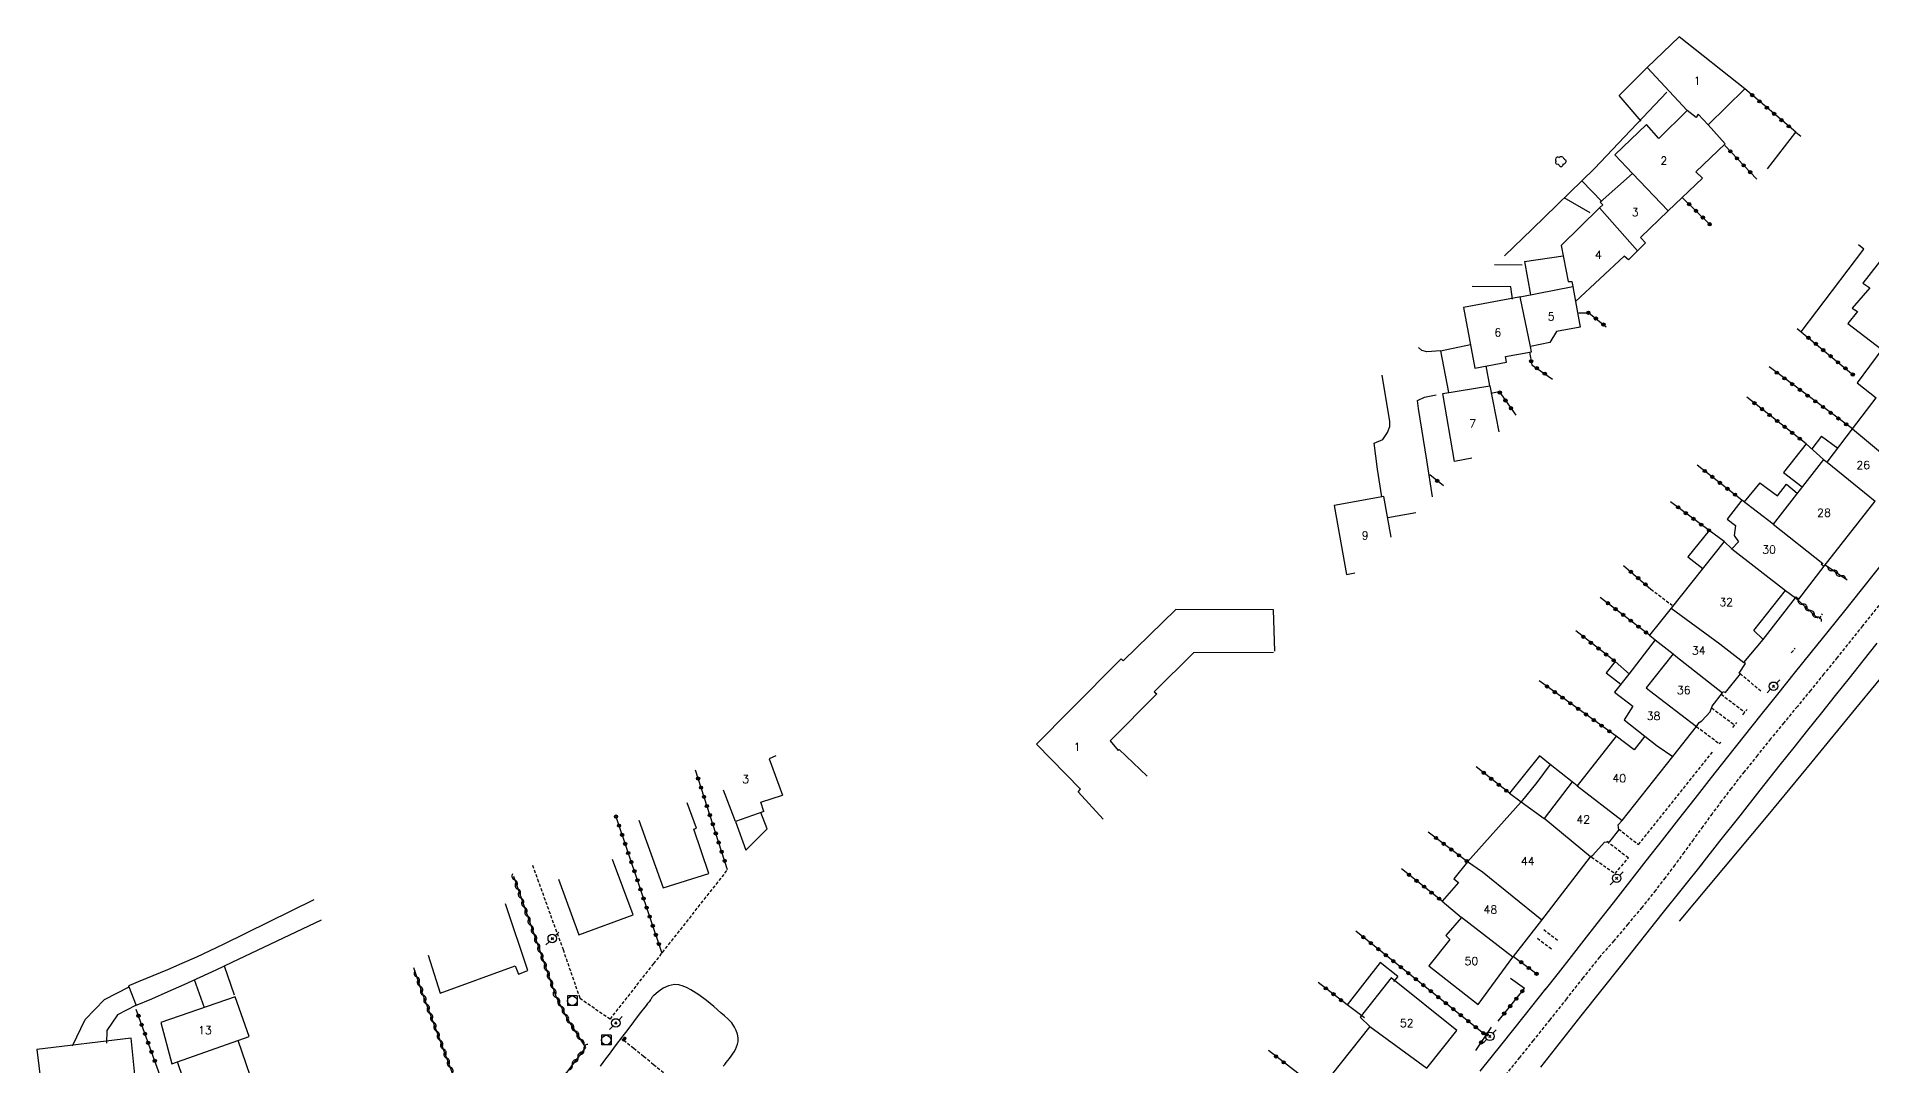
# Model space of a CAD drawing. Header units: millimetres. Extents: x 146000 to 147001, y 141999 to 143000.
# Drawn here: x 146350.2 to 146636.8, y 142311.8 to 142472.5 of the extents above; entities that cross this region are included whole.
import ezdxf
from ezdxf.enums import TextEntityAlignment as Align

# ---------------------------------------------------------------- set-up
doc = ezdxf.new("R2010")
doc.units = ezdxf.units.MM
doc.linetypes.add('DASHED', pattern=[0.75, 0.5, -0.25])
doc.layers.get('0').update_dxf_attribs({"linetype": 'CONTINUOUS'})
for name, color, linetype in [('W0001', 6, 'DASHED'), ('W0008', 7, 'CONTINUOUS'), ('W0014', 7, 'CONTINUOUS'), ('W0017', 7, 'CONTINUOUS'), ('W0101', 7, 'CONTINUOUS'), ('W0104', 1, 'CONTINUOUS'), ('W0112', 1, 'DASHED'), ('W0300', 7, 'CONTINUOUS'), ('W0310', 3, 'CONTINUOUS'), ('W0323', 7, 'CONTINUOUS'), ('W0401', 7, 'CONTINUOUS'), ('W0420', 7, 'CONTINUOUS'), ('W0473', 7, 'CONTINUOUS'), ('W0991', 7, 'CONTINUOUS'), ('W1102', 7, 'CONTINUOUS')]:
    doc.layers.add(name, color=color, linetype=linetype)
doc.styles.get("Standard").update_dxf_attribs({"font": 'romans.shx', "width": 0.85})

# ---------------------------------------------------------------- blocks, each defined once
blk = doc.blocks.new('T473')
for p, q in [((-0.166667, 0.166667), (0.166667, -0.166667)), ((-0.166667, -0.166667), (0.166667, 0.166667)), ((0.500001, 0.500001), (1.000002, 1.000002)), ((-1.000002, -1.000002), (-0.500001, -0.500001))]:
    blk.add_line(p, q)
blk.add_ellipse((0, 0), major_axis=(0.471405, 0.471405), ratio=1, start_param=5.4977871438, end_param=11.780972451)
blk = doc.blocks.new('T420')
for p, q in [((0.75, 0.75), (-0.75, 0.75)), ((-0.75, 0.75), (-0.75, -0.75)), ((0.75, 0.75), (0.75, -0.75)), ((0.75, -0.75), (-0.75, -0.75))]:
    blk.add_line(p, q)
blk.add_ellipse((0, 0), major_axis=(-0.53, 0.53), ratio=1, start_param=3.926991, end_param=10.210176)
blk = doc.blocks.new('T300')
for p, q in [((-0.8, 0.51), (-0.86, 0.34)), ((-0.86, 0.34), (-0.86, 0.17)), ((-0.86, 0.17), (-0.74, 0.06)), ((-0.69, 0.63), (-0.8, 0.51)), ((-0.8, -0.06), (-0.74, 0.06)), ((-0.74, 0.06), (-0.69, 0.11)), ((-0.57, 0.69), (-0.69, 0.63)), ((-0.46, 0.69), (-0.57, 0.69)), ((-0.29, 0.63), (-0.46, 0.69)), ((-0.29, 0.63), (-0.17, 0.74)), ((-0.23, 0.57), (-0.29, 0.63)), ((-0.17, 0.74), (-0.06, 0.8)), ((-0.06, 0.8), (0.06, 0.8)), ((0.06, 0.8), (0.23, 0.74)), ((0.23, 0.74), (0.34, 0.63)), ((0.34, 0.63), (0.4, 0.51)), ((0.46, 0.46), (0.34, 0.46)), ((0.4, 0.51), (0.4, 0.46)), ((0.57, 0.4), (0.46, 0.46)), ((0.57, 0.4), (0.69, 0.29)), ((0.69, 0.29), (0.74, 0.17)), ((0.74, 0.06), (0.69, -0.17)), ((0.74, 0.17), (0.74, 0.06)), ((-0.8, -0.17), (-0.8, -0.06)), ((-0.8, -0.23), (-0.8, -0.17)), ((-0.74, -0.34), (-0.8, -0.23)), ((-0.69, -0.4), (-0.74, -0.34)), ((-0.51, -0.46), (-0.69, -0.4)), ((-0.4, -0.46), (-0.51, -0.46)), ((-0.4, -0.46), (-0.34, -0.46)), ((-0.34, -0.46), (-0.34, -0.4)), ((-0.34, -0.51), (-0.34, -0.46)), ((-0.29, -0.63), (-0.34, -0.51)), ((-0.17, -0.74), (-0.29, -0.63)), ((-0.06, -0.8), (-0.17, -0.74)), ((0.06, -0.8), (-0.06, -0.8)), ((0.17, -0.74), (0.06, -0.8)), ((0.23, -0.69), (0.17, -0.74)), ((0.29, -0.46), (0.23, -0.46)), ((0.29, -0.63), (0.23, -0.69)), ((0.46, -0.4), (0.29, -0.46)), ((0.34, -0.51), (0.29, -0.63)), ((0.34, -0.51), (0.34, -0.46)), ((0.57, -0.34), (0.46, -0.4)), ((0.63, -0.29), (0.57, -0.34)), ((0.69, -0.17), (0.63, -0.29))]:
    blk.add_line(p, q)
blk = doc.blocks.new('T401')
for p, q in [((-0.3, 0.3), (0, 0.3)), ((-0.3, -0.25), (-0.3, 0.3)), ((-0.3, 0.15), (0, 0.15)), ((-0.3, 0), (0, 0)), ((0, 0.3), (0, -0.25)), ((-0.3, -0.15), (0, -0.15)), ((-0.3, -0.25), (-0.3, -0.3)), ((-0.3, -0.3), (0, -0.3)), ((0, -0.3), (0, -0.25))]:
    blk.add_line(p, q)
blk = doc.blocks.new('t323o')
at = {"color": 0, "linetype": 'Continuous'}
for radius in [0.25, 0.15]:
    blk.add_circle((0, 0), radius, dxfattribs=at)
blk = doc.blocks.new('t310o')
at = {"color": 0, "linetype": 'Continuous'}
for centre, start, end in [((-0.5, 0.38), 216.8699, 323.1304), ((0.5, -0.37), 36.8699, 143.1303)]:
    blk.add_arc(centre, 0.625, start, end, dxfattribs=at)

msp = doc.modelspace()

# ---------------------------------------------------------------- linework, layer by layer
at = {"layer": 'W0001'}
for points in [[(146639.37, 142385.42), (146635.43, 142380.46), (146631.47, 142375.52), (146629.4, 142372.96), (146627.32, 142370.42), (146625.24, 142367.88), (146623.15, 142365.34), (146621.06, 142362.8), (146618.99, 142360.25), (146616.94, 142357.68), (146614.91, 142355.09), (146613.4, 142353.12), (146611.92, 142351.13), (146610.46, 142349.13), (146609, 142347.11), (146607.55, 142345.11), (146606.08, 142343.11), (146604.59, 142341.12), (146603.07, 142339.16), (146600.94, 142336.5), (146598.78, 142333.88), (146596.57, 142331.29), (146594.33, 142328.73), (146591.74, 142325.47), (146589.15, 142322.21), (146586.55, 142318.96), (146583.95, 142315.71), (146581.84, 142313.06), (146579.71, 142310.43)], [(146448.11, 142310.68), (146446.55, 142311.93), (146445, 142313.19), (146443.45, 142314.44), (146441.9, 142315.71)]]:
    msp.add_lwpolyline(points, dxfattribs=at)
at = {"layer": 'W0008'}
for points in [[(146393.47, 142337.67), (146379.29, 142330.69), (146375.13, 142328.74), (146372.88, 142327.73), (146370.62, 142326.75), (146368.34, 142325.79), (146366.06, 142324.85), (146365.69, 142324.7), (146365.31, 142324.56), (146364.93, 142324.41), (146364.55, 142324.27)], [(146365.63, 142321.15), (146368.17, 142322.24), (146370.7, 142323.35), (146373.22, 142324.47), (146375.73, 142325.61), (146378.23, 142326.76), (146380.72, 142327.93), (146394.66, 142334.58)], [(146364.55, 142324.27), (146365.73, 142321.2)]]:
    msp.add_lwpolyline(points, dxfattribs=at)
at = {"layer": 'W0014'}
for points in [[(146639.69, 142391.73), (146635.2, 142386.1), (146632.59, 142382.84), (146629.99, 142379.57), (146627.37, 142376.32), (146624.75, 142373.06), (146622.14, 142369.81), (146619.52, 142366.55), (146616.92, 142363.28), (146614.32, 142360.01), (146611.76, 142356.77), (146609.2, 142353.52), (146606.65, 142350.26), (146604.11, 142347.01), (146601.56, 142343.75), (146599.02, 142340.49), (146596.47, 142337.23), (146593.92, 142333.97), (146591.9, 142331.4), (146589.88, 142328.82), (146587.86, 142326.25), (146585.84, 142323.68)], [(146610.02, 142342.83), (146613.15, 142346.83), (146616.29, 142350.81), (146619.43, 142354.79), (146622.57, 142358.77), (146624.73, 142361.49), (146626.88, 142364.2), (146629.05, 142366.91), (146631.21, 142369.61), (146633.37, 142372.32), (146635.53, 142375.03), (146637.69, 142377.74)], [(146585.18, 142311.55), (146591.49, 142319.54), (146597.8, 142327.51), (146604.14, 142335.47), (146610.48, 142343.42)], [(146457.41, 142311.7), (146457.67, 142311.98), (146457.92, 142312.26), (146458.15, 142312.57), (146458.4, 142312.91), (146458.65, 142313.25), (146458.89, 142313.59), (146459.13, 142313.93), (146459.35, 142314.31), (146459.53, 142314.7), (146459.68, 142315.11), (146459.76, 142315.54), (146459.77, 142316.14), (146459.66, 142316.72), (146459.46, 142317.27), (146459.2, 142317.79), (146458.76, 142318.45), (146458.21, 142319.02), (146457.63, 142319.55), (146457.05, 142320.05), (146455.95, 142321.02), (146454.83, 142321.96), (146453.64, 142322.84), (146452.38, 142323.6), (146451.8, 142323.91), (146451.18, 142324.21), (146450.51, 142324.42), (146449.81, 142324.47), (146448.88, 142324.27), (146448.03, 142323.86), (146447.27, 142323.33), (146446.57, 142322.75), (146446.49, 142322.67), (146446.42, 142322.59), (146446.36, 142322.5), (146446.3, 142322.41), (146446.24, 142322.32), (146446.19, 142322.22), (146446.13, 142322.13), (146446.07, 142322.05), (146445.85, 142321.76), (146445.63, 142321.48), (146445.41, 142321.2), (146445.19, 142320.92), (146444.97, 142320.64), (146444.74, 142320.36), (146444.52, 142320.08), (146444.3, 142319.8), (146443.4, 142318.62), (146442.51, 142317.44), (146441.62, 142316.25), (146440.73, 142315.07), (146440.31, 142314.51), (146439.89, 142313.95), (146439.47, 142313.39), (146439.05, 142312.83), (146438.63, 142312.27), (146438.21, 142311.71)], [(146585.91, 142323.76), (146582.49, 142319.49), (146579.07, 142315.21), (146575.66, 142310.93)]]:
    msp.add_lwpolyline(points, dxfattribs=at)
at = {"layer": 'W0017'}
for points in [[(146600.83, 142459.27), (146597.41, 142463.29), (146601.78, 142467.66)], [(146579.49, 142438.26), (146579.49, 142438.26), (146583.8, 142442.45), (146593.56, 142451.91), (146604.85, 142463.81)], [(146594.7, 142446.74), (146591.58, 142449.99)], [(146592.89, 142444.98), (146588.82, 142447.31)], [(146582.23, 142436.8), (146577.94, 142436.83)], [(146580.76, 142431.48), (146580.48, 142433.42), (146574.43, 142433.46)], [(146569.5, 142423.44), (146567.38, 142423.25), (146566.56, 142423.47), (146566.07, 142423.93)], [(146561.56, 142412.36), (146560.37, 142419.6), (146560.37, 142419.6), (146560.37, 142419.6)], [(146568.22, 142400.61), (146567.33, 142406.33), (146566.04, 142414.43), (146565.89, 142415.68), (146567, 142416.19), (146568.79, 142416.53)], [(146559.13, 142408.98), (146560.49, 142409.58), (146561.2, 142410.69), (146561.58, 142411.62), (146561.56, 142412.36)], [(146560.34, 142400.6), (146559.66, 142404.95), (146559.13, 142408.98)], [(146381.1, 142322.77), (146379.53, 142327.34)], [(146355.8, 142314.9), (146357.73, 142319.01), (146360.79, 142322.09), (146364.62, 142324.09)], [(146376.4, 142320.82), (146374.82, 142325.2)], [(146582.62, 142323.83), (146580.42, 142325.41)], [(146365.63, 142321.15), (146362.81, 142319.74), (146361.15, 142317.27), (146361.08, 142315.3)]]:
    msp.add_lwpolyline(points, dxfattribs=at)
at = {"layer": 'W0101'}
for points in [[(146617.05, 142464.32), (146606.8, 142472.48), (146601.78, 142467.66), (146608.04, 142460.95)], [(146611.33, 142458.72), (146617.05, 142464.32)], [(146608.04, 142460.95), (146603.62, 142456.58), (146601.65, 142458.77), (146596.72, 142454.03), (146599.49, 142451.12)], [(146605.08, 142445.3), (146610.43, 142450.41), (146609.37, 142451.39), (146613.94, 142455.76), (146611.33, 142458.72)], [(146599.49, 142451.12), (146594.42, 142446.62), (146594.84, 142446.23), (146594.34, 142445.75)], [(146594.34, 142445.75), (146588.33, 142439.88), (146589.44, 142434.25), (146590, 142434.23), (146590.14, 142433.47)], [(146600.27, 142439.02), (146601.51, 142440.28), (146600.73, 142441.13), (146605.08, 142445.3)], [(146647.24, 142418.77), (146654.98, 142428.46), (146654.54, 142428.87), (146655.64, 142430.44), (146641.25, 142441.4), (146635.45, 142434.01), (146636.57, 142433.24), (146633.79, 142430.08), (146634.65, 142429.57), (146633.12, 142427.68), (146638.44, 142423.61), (146634.56, 142418.45), (146637.57, 142416.09)], [(146600.27, 142439.02), (146598.87, 142437.62), (146598.19, 142438.21), (146590.57, 142431.12)], [(146581.93, 142431.86), (146581.72, 142431.82), (146573.1, 142430.2), (146574.88, 142420.74), (146579.82, 142421.67), (146579.62, 142422.55), (146583.73, 142423.27), (146583.55, 142424.11)], [(146581.93, 142431.86), (146590.14, 142433.47)], [(146590.57, 142431.12), (146591.32, 142427.1), (146587.61, 142426.46), (146586.56, 142424.74), (146583.55, 142424.11)], [(146574.39, 142406.65), (146571.69, 142406.15), (146569.87, 142416.74), (146577.22, 142417.97)], [(146577.22, 142417.97), (146578.6, 142410.76)], [(146633.83, 142411.23), (146637.57, 142416.09)], [(146629.89, 142406.01), (146633.83, 142411.23)], [(146629.34, 142406.47), (146621.44, 142396.37)], [(146629.34, 142406.47), (146629.89, 142406.01)], [(146560.64, 142400.66), (146552.88, 142399.26), (146554.83, 142388.51), (146556.1, 142388.75)], [(146561.79, 142394.31), (146560.64, 142400.66)], [(146621.44, 142396.37), (146616.56, 142400.12), (146614.27, 142397.13), (146615.57, 142396.12), (146615.39, 142394.59), (146616.07, 142393.58), (146615.02, 142392.5)], [(146629.43, 142389.79), (146637.39, 142399.96)], [(146615.02, 142392.5), (146613.8, 142393.62), (146605.53, 142383.25)], [(146623.4, 142386.01), (146624.95, 142384.86), (146625.06, 142384.99), (146625.48, 142384.65), (146629.43, 142389.79)], [(146616.88, 142374.75), (146619.88, 142378.32), (146618.45, 142379.74), (146623.4, 142386.01)], [(146543.61, 142376.51), (146543.42, 142382.96), (146528.15, 142383.04), (146519.94, 142374.98)], [(146605.53, 142383.25), (146603.67, 142380.89), (146602.13, 142379.04), (146603.05, 142378.3)], [(146603.05, 142378.3), (146598.92, 142372.91), (146596.66, 142370.12), (146599.53, 142367.92), (146598.2, 142365.81), (146601.43, 142363.25)], [(146516.81, 142350.28), (146512.87, 142354.53), (146513.25, 142354.94), (146506.36, 142361.97), (146511.68, 142367.35), (146519.6, 142375.31), (146519.94, 142374.98)], [(146543.39, 142376.3), (146530.92, 142376.24), (146524.78, 142370.14), (146525.2, 142369.85), (146517.86, 142362.5), (146519.14, 142361.01), (146519.3, 142361.18), (146523.66, 142356.98)], [(146613.53, 142369.99), (146613.63, 142370.21), (146614, 142370.08), (146616.35, 142372.98), (146616.17, 142373.1), (146617.16, 142374.61), (146616.88, 142374.75)], [(146609.47, 142364.76), (146609.88, 142365.38), (146610.34, 142365.61), (146611.62, 142367.04), (146611.95, 142367.9), (146613.53, 142369.99)], [(146601.43, 142363.25), (146599.73, 142361.08), (146596.93, 142363.24), (146590.86, 142355.5)], [(146605.77, 142360.07), (146609.47, 142364.76)], [(146465.66, 142360.16), (146465.66, 142360.16), (146465.66, 142360.16), (146464.61, 142359.68), (146466.67, 142354.04)], [(146597.89, 142350.08), (146605.77, 142360.07)], [(146463.8, 142351.47), (146459.35, 142349.89), (146457.48, 142354.81)], [(146590.86, 142355.5), (146590.08, 142356.09), (146585.71, 142350.36)], [(146444.26, 142350.1), (146448.07, 142339.53), (146455.2, 142341.81), (146452.85, 142348.74), (146453.25, 142348.85), (146451.81, 142352.83)], [(146463.31, 142352.91), (146466.67, 142354.04)], [(146463.8, 142351.47), (146463.31, 142352.91)], [(146582.11, 142352.97), (146573.73, 142343.62)], [(146582.11, 142352.97), (146585.71, 142350.36)], [(146592.92, 142344.39), (146593.27, 142344.67), (146595.09, 142346.66), (146595.94, 142346.81), (146597.33, 142348.54), (146597.25, 142349.38), (146597.89, 142350.08)], [(146431.72, 142340.91), (146434.88, 142332.22), (146443.37, 142335.32), (146440.16, 142343.98), (146440.16, 142343.98)], [(146573.73, 142343.62), (146571.58, 142340.98), (146572.29, 142340.37), (146569.74, 142337.48), (146572.76, 142334.91)], [(146585.31, 142334.51), (146592.92, 142344.39)], [(146411.32, 142329.05), (146413.2, 142323.11), (146424.93, 142327.37), (146425.43, 142326.09), (146426.92, 142326.64), (146423.43, 142337.03)], [(146572.76, 142334.91), (146570.31, 142332.11), (146570.96, 142331.49), (146567.65, 142327.38)], [(146580.81, 142328.7), (146580.91, 142328.84), (146585.31, 142334.51)], [(146567.65, 142327.38), (146575.39, 142321.33), (146580.81, 142328.7)], [(146567.36, 142311.41), (146572.05, 142317.25), (146561.77, 142325.47), (146556.92, 142319.35), (146558.47, 142317.89)], [(146558.47, 142317.89), (146552.42, 142310.27), (146561.06, 142303.57)]]:
    msp.add_lwpolyline(points, dxfattribs=at)
for points in [[(146381.19, 142322.54), (146369.59, 142318.51), (146371.28, 142312.07), (146383.36, 142316.33)], [(146364.92, 142316.09), (146350.18, 142314.31), (146351.35, 142304.98), (146365.88, 142306.71)]]:
    msp.add_lwpolyline(points, close=True, dxfattribs=at)
at = {"layer": 'W0104'}
for points in [[(146620.57, 142451.85), (146624.98, 142457.57)], [(146624.98, 142457.57), (146625.76, 142456.93)], [(146582.61, 142437.4), (146588.64, 142438.28)], [(146582.61, 142437.4), (146583.57, 142432.18)], [(146625.21, 142426.89), (146625.82, 142426.41), (146635.62, 142439.3)], [(146635.62, 142439.3), (146634.8, 142439.99)], [(146569.5, 142423.44), (146574.19, 142424.39)], [(146569.5, 142423.44), (146570.73, 142416.89)], [(146577.22, 142417.97), (146576.63, 142421.07)], [(146629.34, 142406.47), (146626.64, 142408.9), (146623.05, 142404.41), (146625.98, 142402.17)], [(146629, 142410.08), (146627.48, 142408.14)], [(146629, 142410.08), (146631.58, 142408.23)], [(146619.37, 142402.81), (146616.93, 142399.84)], [(146619.37, 142402.81), (146622.15, 142400.8), (146623.52, 142402.62), (146625.23, 142401.21)], [(146565.66, 142398.1), (146561.24, 142397.33)], [(146613.8, 142393.62), (146611.45, 142395.37), (146608.14, 142391.23), (146610.46, 142389.43)], [(146619.88, 142378.32), (146624.95, 142384.86)], [(146599.03, 142372.91), (146596.79, 142374.89), (146595.37, 142373.14), (146597.68, 142371.38)], [(146586.64, 142358.81), (146584.94, 142360.15), (146580.28, 142354.32), (146582.11, 142352.97)], [(146590.08, 142356.09), (146586.64, 142358.81), (146584.54, 142356.01), (146582.11, 142352.97)], [(146459.35, 142349.89), (146460.95, 142345.41), (146464.29, 142348.77), (146463.32, 142351.3)], [(146572.76, 142334.91), (146570.31, 142332.11)], [(146562.82, 142325.68), (146560.05, 142327.87), (146554.9, 142321.27)], [(146562.82, 142325.68), (146562.15, 142324.92)], [(146557.6, 142319.23), (146554.9, 142321.27)], [(146384.81, 142306.43), (146381.64, 142315.72)], [(146384.06, 142305.16), (146375.61, 142302.26), (146372.2, 142312.39)]]:
    msp.add_lwpolyline(points, dxfattribs=at)
at = {"layer": 'W0112'}
for points in [[(146602.37, 142386.21), (146605.68, 142383.69)], [(146628.68, 142381.58), (146629.15, 142382.33)], [(146624.29, 142376.25), (146624.92, 142376.98)], [(146619.53, 142370.26), (146616.17, 142373.1)], [(146613.33, 142369.78), (146617.04, 142366.99)], [(146611.86, 142367.65), (146615.49, 142364.95)], [(146616.74, 142366.58), (146617.39, 142367.43)], [(146609.47, 142364.76), (146613.03, 142362.11)], [(146615.16, 142364.6), (146615.77, 142365.37)], [(146597.3, 142348.78), (146600.43, 142346.3), (146611.96, 142360.74)], [(146613.03, 142362.11), (146613.26, 142362.28)], [(146593.08, 142344.34), (146596.77, 142341.79), (146598.84, 142344.22), (146595.49, 142346.77)], [(146427.63, 142343.09), (146428.41, 142340.92), (146432.41, 142329.91), (146435.03, 142322.32), (146439.8, 142319.06), (146446.58, 142327.71), (146458.11, 142342.36)], [(146586.82, 142329.97), (146584.48, 142331.75)], [(146585.61, 142333.04), (146587.89, 142331.29)]]:
    msp.add_lwpolyline(points, dxfattribs=at)
at = {"layer": 'W0300'}
msp.add_lwpolyline([(146606.83, 142334.35), (146613.76, 142342.62), (146620.66, 142350.9), (146627.53, 142359.21), (146634.38, 142367.54), (146640.74, 142375.26)], dxfattribs=at)
at = {"layer": 'W0310'}
for points in [[(146633.04, 142387.58), (146629.56, 142389.97)], [(146628.45, 142381.69), (146624.95, 142384.86)], [(146424.65, 142341.35), (146431.35, 142322.49), (146433.18, 142318.96), (146435.92, 142314.64)], [(146435.92, 142314.64), (146429.14, 142305.7), (146417.38, 142304.62), (146410.4, 142323.23), (146409.08, 142327.04)]]:
    msp.add_lwpolyline(points, dxfattribs=at)
at = {"layer": 'W0323'}
for points in [[(146624.98, 142457.57), (146617.05, 142464.32)], [(146613.91, 142455.49), (146618.91, 142450.23)], [(146607.26, 142447.39), (146611.63, 142443.11)], [(146591.09, 142429.37), (146592.64, 142429.37), (146595.37, 142427.18)], [(146625.82, 142426.41), (146634.03, 142419.61)], [(146583.38, 142423.23), (146583.77, 142421.23), (146587.01, 142419)], [(146633.83, 142411.23), (146620.82, 142420.91)], [(146577.35, 142416.8), (146578.65, 142417.05), (146581.27, 142413.38)], [(146626.64, 142408.9), (146617.35, 142416.17)], [(146569.97, 142402.32), (146567.82, 142404.08)], [(146616.56, 142400.12), (146609.6, 142405.58)], [(146611.45, 142395.37), (146605.41, 142399.86)], [(146598.1, 142389.89), (146602.37, 142386.21)], [(146602.13, 142379.04), (146594.45, 142384.91)], [(146596.79, 142374.89), (146590.62, 142379.67)], [(146596.93, 142363.24), (146584.9, 142371.87)], [(146458.11, 142342.34), (146453.09, 142357.91)], [(146580.28, 142354.32), (146575.07, 142358.45)], [(146440.68, 142350.68), (146447.87, 142329.36)], [(146573.73, 142343.62), (146567.59, 142348.23)], [(146569.74, 142337.48), (146563.41, 142342.53)], [(146576.54, 142316.55), (146556.27, 142332.78)], [(146580.91, 142328.84), (146584.53, 142326.1)], [(146554.9, 142321.27), (146550.4, 142324.77)], [(146578.51, 142318.74), (146582.62, 142323.83)], [(146374.16, 142296.97), (146372.07, 142303), (146365.73, 142320.53)], [(146575.01, 142314.17), (146577.47, 142317.77)], [(146563.02, 142298.36), (146542.61, 142314.13)]]:
    msp.add_lwpolyline(points, dxfattribs=at)
at = {"layer": 'W1102'}
for points in [[(146611.33, 142458.72), (146609.77, 142460.39), (146609.41, 142459.87), (146608.04, 142460.95)], [(146599.49, 142451.12), (146605.08, 142445.3)], [(146600.27, 142439.02), (146594.34, 142445.75)], [(146583.55, 142424.11), (146581.93, 142431.86)], [(146590.14, 142433.47), (146590.57, 142431.12)], [(146633.83, 142411.23), (146641.34, 142405)], [(146629.89, 142406.01), (146637.39, 142399.96)], [(146621.44, 142396.37), (146629.21, 142390.2), (146628.98, 142390.09), (146629.43, 142389.79)], [(146615.02, 142392.5), (146623.4, 142386.01)], [(146605.53, 142383.25), (146613.15, 142377.64), (146616.88, 142374.75)], [(146603.05, 142378.3), (146605.82, 142376.1)], [(146605.82, 142376.1), (146601.6, 142370.77), (146602.14, 142370.36), (146609.47, 142364.76)], [(146605.82, 142376.1), (146606.27, 142375.74), (146613.53, 142369.99)], [(146601.43, 142363.25), (146603.35, 142361.73), (146605.77, 142360.07)], [(146590.86, 142355.5), (146597.89, 142350.08)], [(146592.92, 142344.39), (146585.71, 142350.36)], [(146585.31, 142334.51), (146576.04, 142341.99), (146573.73, 142343.62)], [(146580.81, 142328.7), (146572.76, 142334.91)], [(146558.47, 142317.89), (146567.36, 142311.41)]]:
    msp.add_lwpolyline(points, dxfattribs=at)

# ---------------------------------------------------------------- block references
at = {"layer": 'W0300'}
msp.add_blockref('T300', (146588.31, 142452.98), dxfattribs=at)
at = {"layer": 'W0310'}
for p, rotation in [((146630.79, 142389.12), 145.4952918816578), ((146632.03, 142388.27), 145.4952918816578), ((146626.06, 142383.85), 137.9506025691703), ((146627.17, 142382.85), 137.9506025691703), ((146628.29, 142381.84), 137.9506025691703), ((146424.85, 142340.78), 289.5779425671334), ((146425.35, 142339.36), 289.5779425671334), ((146425.85, 142337.95), 289.5779425671334), ((146426.36, 142336.54), 289.5779425671334), ((146426.86, 142335.12), 289.5779425671334), ((146427.36, 142333.71), 289.5779425671334), ((146427.87, 142332.3), 289.5779425671334), ((146428.37, 142330.88), 289.5779425671334), ((146428.87, 142329.47), 289.5779425671334), ((146429.37, 142328.06), 289.5779425671334), ((146409.58, 142325.62), 109.1227850708716), ((146429.88, 142326.64), 289.5779425671334), ((146430.38, 142325.23), 289.5779425671334), ((146410.07, 142324.21), 109.1227850708716), ((146410.57, 142322.79), 110.5418701136342), ((146430.88, 142323.82), 289.5779425671334), ((146431.39, 142322.41), 297.3335125074831), ((146411.1, 142321.39), 110.5418701136342), ((146411.62, 142319.98), 110.5418701136342), ((146432.08, 142321.08), 297.3335125074831), ((146432.77, 142319.74), 297.3335125074831), ((146412.15, 142318.58), 110.5418701136342), ((146412.67, 142317.17), 110.5418701136342), ((146433.51, 142318.44), 302.4471649468692), ((146434.31, 142317.17), 302.4471649468692), ((146413.2, 142315.77), 110.5418701136342), ((146413.73, 142314.36), 110.5418701136342), ((146435.12, 142315.91), 302.4471649468692), ((146435.66, 142314.29), 232.817326050045), ((146414.25, 142312.96), 110.5418701136342), ((146414.78, 142311.56), 110.5418701136342), ((146433.84, 142311.9), 232.817326050045), ((146434.75, 142313.1), 232.817326050045)]:
    msp.add_blockref('t310o', p, dxfattribs=dict(at, rotation=rotation))
at = {"layer": 'W0323'}
for p, rotation in [((146618.19, 142463.35), 139.5639943801297), ((146619.33, 142462.38), 139.5639943801297), ((146620.48, 142461.4), 139.5639943801297), ((146621.62, 142460.43), 139.5639943801297), ((146622.76, 142459.46), 139.5639943801297), ((146623.9, 142458.48), 139.5639943801297), ((146614.78, 142454.58), 313.546809348487), ((146615.81, 142453.49), 313.546809348487), ((146616.85, 142452.4), 313.546809348487), ((146617.88, 142451.32), 313.546809348487), ((146608.34, 142446.34), 315.5665525288118), ((146609.41, 142445.29), 315.5665525288118), ((146610.48, 142444.24), 315.5665525288118), ((146611.55, 142443.19), 315.5665525288118), ((146592.59, 142429.37), 359.9260222762291), ((146593.77, 142428.46), 321.2647270225104), ((146594.94, 142427.52), 321.2647270225104), ((146626.97, 142425.46), 320.3848892813786), ((146628.13, 142424.5), 320.3848892813786), ((146629.28, 142423.54), 320.3848892813786), ((146583.66, 142421.79), 281.1891018298038), ((146584.54, 142420.7), 325.5542249983479), ((146585.78, 142419.85), 325.5542249983479), ((146622.03, 142420.01), 143.3465386718731), ((146630.44, 142422.59), 320.3848892813786), ((146631.59, 142421.63), 320.3848892813786), ((146632.75, 142420.68), 320.3848892813786), ((146623.23, 142419.12), 143.3465386718731), ((146624.43, 142418.22), 143.3465386718731), ((146625.64, 142417.33), 143.3465386718731), ((146633.9, 142419.72), 320.3848892813786), ((146578.75, 142416.9), 305.618927527705), ((146579.63, 142415.68), 305.618927527705), ((146580.5, 142414.46), 305.618927527705), ((146618.53, 142415.25), 141.9365600322205), ((146619.72, 142414.32), 141.9365600322205), ((146626.84, 142416.43), 143.3465386718731), ((146628.04, 142415.53), 143.3465386718731), ((146629.25, 142414.64), 143.3465386718731), ((146620.9, 142413.4), 141.9365600322205), ((146622.08, 142412.47), 141.9365600322205), ((146623.26, 142411.55), 141.9365600322205), ((146630.45, 142413.74), 143.3465386718731), ((146631.65, 142412.85), 143.3465386718731), ((146632.86, 142411.95), 143.3465386718731), ((146624.44, 142410.62), 141.9365600322205), ((146625.62, 142409.7), 141.9365600322205), ((146568.98, 142403.12), 140.6348266055791), ((146610.78, 142404.65), 141.9053062985975), ((146611.96, 142403.73), 141.9053062985975), ((146613.14, 142402.8), 141.9053062985975), ((146614.32, 142401.88), 141.9053062985975), ((146615.5, 142400.95), 141.9053062985975), ((146606.61, 142398.97), 143.3808168511974), ((146607.81, 142398.07), 143.3808168511974), ((146609.02, 142397.18), 143.3808168511974), ((146610.22, 142396.28), 143.3808168511974), ((146611.43, 142395.39), 143.3808168511974), ((146599.24, 142388.91), 319.2809514231785), ((146600.38, 142387.93), 319.2809514231785), ((146601.51, 142386.95), 319.2809514231785), ((146595.65, 142384), 142.585380024521), ((146596.84, 142383.09), 142.585380024521), ((146598.03, 142382.18), 142.585380024521), ((146599.22, 142381.27), 142.585380024521), ((146600.41, 142380.35), 142.585380024521), ((146591.8, 142378.75), 142.2299808668), ((146592.99, 142377.83), 142.2299808668), ((146594.17, 142376.92), 142.2299808668), ((146601.6, 142379.44), 142.585380024521), ((146595.36, 142376), 142.2299808668), ((146596.55, 142375.08), 142.2299808668), ((146586.12, 142371), 144.3536595900956), ((146587.34, 142370.12), 144.3536595900956), ((146588.56, 142369.25), 144.3536595900956), ((146589.78, 142368.37), 144.3536595900956), ((146591, 142367.5), 144.3536595900956), ((146592.22, 142366.63), 144.3536595900956), ((146593.43, 142365.75), 144.3536595900956), ((146594.65, 142364.88), 144.3536595900956), ((146595.87, 142364), 144.3536595900956), ((146576.25, 142357.52), 141.5895678756339), ((146453.51, 142356.62), 107.8531801890967), ((146453.97, 142355.19), 107.8531801890967), ((146577.42, 142356.59), 141.5895678756339), ((146578.6, 142355.65), 141.5895678756339), ((146579.77, 142354.72), 141.5895678756339), ((146454.43, 142353.76), 107.8531801890967), ((146454.89, 142352.33), 107.8531801890967), ((146440.68, 142350.68), 288.6434981351495), ((146441.16, 142349.26), 288.6434981351495), ((146455.35, 142350.91), 107.8531801890967), ((146455.81, 142349.48), 107.8531801890967), ((146441.64, 142347.83), 288.6434981351495), ((146442.12, 142346.41), 288.6434981351495), ((146456.27, 142348.05), 107.8531801890967), ((146456.73, 142346.62), 107.8531801890967), ((146568.79, 142347.33), 143.0444382843791), ((146569.98, 142346.43), 143.0444382843791), ((146571.18, 142345.53), 143.0444382843791), ((146442.6, 142344.99), 288.6434981351495), ((146443.08, 142343.57), 288.6434981351495), ((146457.19, 142345.19), 107.8531801890967), ((146457.65, 142343.77), 107.8531801890967), ((146572.38, 142344.63), 143.0444382843791), ((146573.58, 142343.73), 143.0444382843791), ((146443.56, 142342.15), 288.6434981351495), ((146444.03, 142340.73), 288.6434981351495), ((146564.58, 142341.59), 141.4789533598235), ((146565.75, 142340.66), 141.4789533598235), ((146566.93, 142339.73), 141.4789533598235), ((146444.51, 142339.31), 288.6434981351495), ((146444.99, 142337.89), 288.6434981351495), ((146568.1, 142338.79), 141.4789533598235), ((146569.27, 142337.86), 141.4789533598235), ((146445.47, 142336.46), 288.6434981351495), ((146445.95, 142335.04), 288.6434981351495), ((146446.43, 142333.62), 288.6434981351495), ((146446.91, 142332.2), 288.6434981351495), ((146557.44, 142331.84), 141.325930332119), ((146447.39, 142330.78), 288.6434981351495), ((146558.61, 142330.91), 141.325930332119), ((146559.78, 142329.97), 141.325930332119), ((146560.95, 142329.03), 141.325930332119), ((146562.12, 142328.1), 141.325930332119), ((146563.29, 142327.16), 141.325930332119), ((146564.46, 142326.22), 141.325930332119), ((146565.64, 142325.28), 141.325930332119), ((146582.1, 142327.93), 322.9938972845335), ((146583.3, 142327.03), 322.9938972845335), ((146584.5, 142326.13), 322.9938972845335), ((146551.58, 142323.85), 142.0525182072521), ((146552.77, 142322.93), 142.0525182072521), ((146566.81, 142324.35), 141.325930332119), ((146567.98, 142323.41), 141.325930332119), ((146569.15, 142322.47), 141.325930332119), ((146582.28, 142323.41), 51.05778375808186), ((146366.08, 142319.57), 109.873603701083), ((146553.95, 142322.01), 142.0525182072521), ((146570.32, 142321.53), 141.325930332119), ((146571.49, 142320.6), 141.325930332119), ((146572.66, 142319.66), 141.325930332119), ((146579.45, 142319.91), 51.05778375808186), ((146580.39, 142321.08), 51.05778375808186), ((146581.34, 142322.24), 51.05778375808186), ((146366.59, 142318.16), 109.873603701083), ((146367.1, 142316.75), 109.873603701083), ((146573.83, 142318.72), 141.325930332119), ((146575, 142317.78), 141.325930332119), ((146576.18, 142316.85), 141.325930332119), ((146576.7, 142316.65), 55.59509447657403), ((146367.61, 142315.34), 109.873603701083), ((146368.12, 142313.93), 109.873603701083), ((146575.85, 142315.41), 55.59509447657403), ((146368.63, 142312.52), 109.873603701083), ((146543.79, 142313.22), 142.3077130322461), ((146544.98, 142312.3), 142.3077130322461)]:
    msp.add_blockref('t323o', p, dxfattribs=dict(at, rotation=rotation))
at = {"layer": 'W0401', "rotation": 143.0748038850392}
msp.add_blockref('T401', (146441.84, 142316), dxfattribs=at)
at = {"layer": 'W0420'}
for p in [(146433.85, 142321.91), (146439.16, 142315.77)]:
    msp.add_blockref('T420', p, dxfattribs=at)
at = {"layer": 'W0473'}
for p in [(146621.5, 142371.03), (146597.01, 142341.04), (146430.73, 142331.63), (146440.67, 142318.45), (146577.19, 142316.36)]:
    msp.add_blockref('T473', p, dxfattribs=at)

# ---------------------------------------------------------------- texts
at = {"layer": 'W0991'}
for s, p in [('1', (146609.57, 142465.6)), ('2', (146604.38, 142453.13)), ('3', (146599.89, 142445.07)), ('4', (146594.15, 142438.43)), ('5', (146586.79, 142428.79)), ('6', (146578.46, 142426.3)), ('7', (146574.51, 142412.06)), ('26', (146635.53, 142405.59)), ('28', (146629.4, 142398.14)), ('9', (146557.73, 142394.59)), ('30', (146620.82, 142392.39)), ('32', (146614.12, 142384.18)), ('34', (146609.83, 142376.61)), ('36', (146607.5, 142370.43)), ('38', (146602.78, 142366.39)), ('1', (146512.71, 142361.57)), ('3', (146460.94, 142356.53)), ('40', (146597.42, 142356.66)), ('42', (146591.79, 142350.23)), ('44', (146583.13, 142343.74)), ('48', (146577.28, 142336.16)), ('50', (146574.32, 142328.12)), ('13', (146376.46, 142317.31)), ('52', (146564.22, 142318.44))]:
    msp.add_text(s, height=1.25, dxfattribs=at).set_placement(p, align=Align.MIDDLE_CENTER)

doc.saveas('drawing.dxf')
